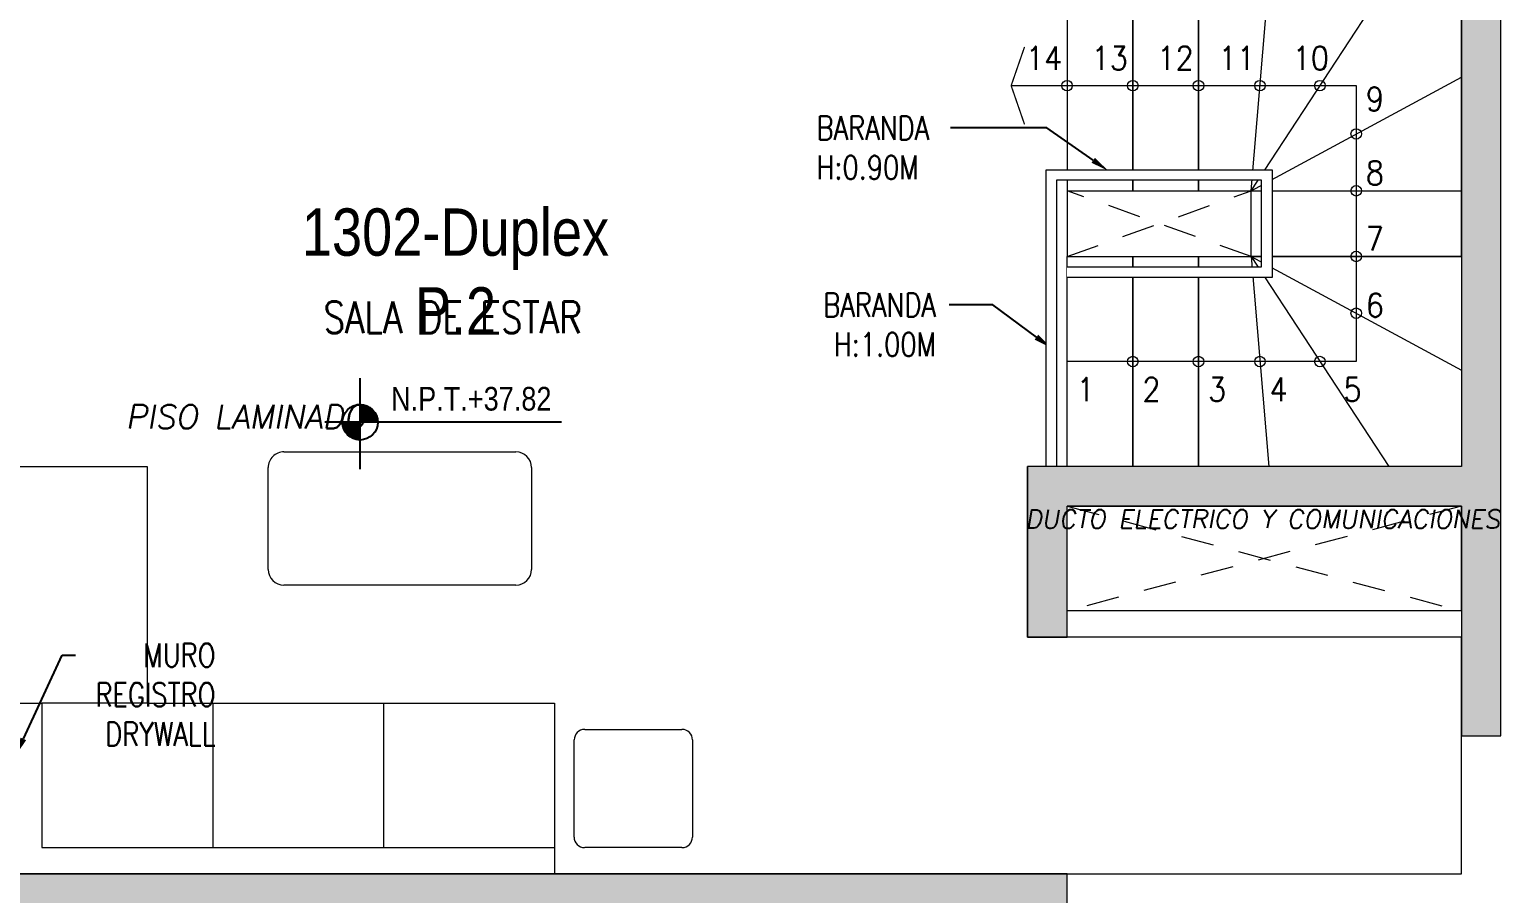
# Model space of a CAD drawing. Header units: millimetres. Extents: x -3 to 53, y -110 to 39.
# Drawn here: x 4.9 to 10.5, y -73.11 to -69.82 of the extents above; entities that cross this region are included whole.
import ezdxf
from ezdxf import colors
from ezdxf.entities.mleader import LeaderData, LeaderLine
from ezdxf.enums import TextEntityAlignment as Align
from ezdxf.math import Vec2, Vec3

# ---------------------------------------------------------------- set-up
doc = ezdxf.new("R2010")
doc.units = ezdxf.units.MM
doc.set_wipeout_variables(frame=1)
doc.linetypes.add('HIDDEN2', pattern=[0.1875, 0.125, -0.0625])
for name, color, linetype in [('A-COCINAS-LAV', 8, 'Continuous'), ('A-EST HATCH', 8, 'Continuous'), ('A-EST PLACAS', 8, 'Continuous'), ('A-LINEAS', 8, 'Continuous'), ('A-MURO BAJO', 8, 'Continuous'), ('A-NIVELES-NPT', 8, 'Continuous'), ('A-NUMERACIONDEP', 8, 'Continuous'), ('A-PROYECCIONES', 8, 'HIDDEN2'), ('A-TEXTO-ACABADO PISO', 8, 'Continuous'), ('A-TEXTO-INDICACIONES', 8, 'Continuous'), ('DLP_MOBILIARIO', 8, 'Continuous'), ('DLP_TEXTO AMBIENTE', 8, 'Continuous')]:
    doc.layers.add(name, color=color, linetype=linetype)
doc.layers.add('A-MUROS', color=8, linetype='Continuous', lineweight=30)
doc.styles.add('R80', font='ARIALN.TTF', dxfattribs={"height": 2.03})
doc.styles.add('ROMANS', font='ROMANS.shx', dxfattribs={"oblique": 10})
doc.styles.add('TXT_COTAS', font='romans.shx', dxfattribs={"width": 0.8})

# ---------------------------------------------------------------- blocks, each defined once
blk = doc.blocks.new('_Dot')
at = {"color": 0, "linetype": 'ByBlock', "lineweight": -2}
blk.add_line((-0.5, 0), (-1, 0), dxfattribs=at)
at = {"color": 0, "linetype": 'ByBlock', "const_width": 0.5}
blk.add_lwpolyline([(-0.25, 0, 1), (0.25, 0, 1)], format="xyb", close=True, dxfattribs=at)
blk = doc.blocks.new('TEXTO DUCTOS PT')
at = {"layer": 'A-TEXTO-INDICACIONES', "insert": (8.2438, -5.4998, 0), "char_height": 0.07, "width": 1.819876, "attachment_point": 5, "style": 'ROMANS'}
blk.add_mtext('\\pxsm1,qc,t16;DUCTO ELECTRICO Y COMUNICACIONES', dxfattribs=at)
blk = doc.blocks.new('TEXTO AMBIENTES AZ')
at = {"layer": 'A-TEXTO-ACABADO PISO', "color": 8, "lineweight": 0, "insert": (4.3762, -5.065), "char_height": 0.09, "attachment_point": 2, "style": 'ROMANS'}
blk.add_mtext_dynamic_manual_height_columns('PISO LAMINADO', width=1.20225, gutter_width=12.5, heights=[0], dxfattribs=at)
at = {"layer": 'DLP_TEXTO AMBIENTE', "color": 8, "lineweight": 0, "style": 'ROMANS', "width": 0.8}
blk.add_text('SALA DE ESTAR', height=0.12, dxfattribs=at).set_placement((5.1629, -4.7914), align=Align.CENTER)
blk = doc.blocks.new('MESITA FLAT 9')
at = {"color": 8, "lineweight": 0}
for p, q in [((-0.185, 0), (0.185, 0)), ((-0.225, -0.41), (-0.225, -0.04)), ((0.225, -0.04), (0.225, -0.41)), ((0.185, -0.45), (-0.185, -0.45))]:
    blk.add_line(p, q, dxfattribs=at)
for centre, start, end in [((-0.185, -0.04), 90, 180), ((0.185, -0.04), 360, 90), ((-0.1853, -0.41), 180, 270), ((0.185, -0.41), 270, 0)]:
    blk.add_arc(centre, 0.04, start, end, dxfattribs=at)
blk = doc.blocks.new('MESA CENTRO')
at = {"color": 8, "lineweight": 0}
for p, q in [((-0.1937, 0), (0.1937, 0)), ((-0.2537, -0.9421), (-0.2537, -0.06)), ((0.2537, -0.06), (0.2537, -0.9421)), ((0.1937, -1.0021), (-0.1937, -1.0021))]:
    blk.add_line(p, q, dxfattribs=at)
for centre, start, end in [((-0.1937, -0.06), 90, 180), ((0.1937, -0.06), 0, 90), ((-0.1937, -0.9421), 180, 270), ((0.1937, -0.9421), 270, 0)]:
    blk.add_arc(centre, 0.06, start, end, dxfattribs=at)
blk = doc.blocks.new('SOFA SEC')
at = {"color": 8, "lineweight": 0}
for p, q in [((0, 0.65), (0.1, 0.65)), ((0.1, 0.65), (0.1, 0.1)), ((0.5, 0.65), (0.1, 0.65)), ((0.75, 0.65), (0.75, 0.1)), ((1.4, 0.65), (1.4, 0.1)), ((0.1, 0.1), (2.05, 0.1))]:
    blk.add_line(p, q, dxfattribs=at)
blk.add_lwpolyline([(0.5, 1.55), (0.5, 0.65), (2.05, 0.65), (2.05, 0), (0, 0), (0, 1.55)], close=True, dxfattribs=at)
blk = doc.blocks.new('ESC2')
at = {"layer": 'A-LINEAS', "color": 8, "lineweight": 0, "const_width": 0.005}
blk.add_lwpolyline([(-1.6618, 1.5974), (-1.7127, 1.45), (-1.6618, 1.3026)], dxfattribs=at)
at = {"layer": 'A-LINEAS', "color": 8, "linetype": 'Continuous', "lineweight": 0}
for centre in [(-1.5, 1.45), (-1.25, 1.45), (-1, 1.45), (-0.7663, 1.45), (-0.5381, 1.45), (-0.4, 1.2662), (-0.4, 1.05), (-0.4001, 0.8), (-0.4, 0.5839), (-0.5381, 0.4)]:
    blk.add_circle(centre, 0.02, dxfattribs=at)
at = {"layer": 'A-MURO BAJO', "color": 8, "lineweight": 0}
for p, q in [((-1, 1.85), (-1, 1.05)), ((0, 1.85), (-1, 1.85)), ((0, 0.8), (0, 1.85)), ((-1, 1.05), (0, 1.05))]:
    blk.add_line(p, q, dxfattribs=at)
for points in [[(-1.5, 1.05), (-1.25, 1.05), (-1.25, 1.85), (-1.5, 1.85)], [(-1.25, 1.05), (-1, 1.05), (-1, 1.85), (-1.25, 1.85)], [(-1.5, 0.8), (-1.25, 0.8), (-1.25, 0), (-1.5, 0)], [(-1.25, 0.8), (-1, 0.8), (-1, 0), (-1.25, 0)], [(-1, 0.8), (0, 0.8), (0, 0), (-1, 0)]]:
    blk.add_lwpolyline(points, close=True, dxfattribs=at)
for points in [[(-0.8, 1.05), (-0.7326, 1.85)], [(-0.8, 1.05), (-0.2763, 1.85)], [(-0.8, 1.05), (0, 1.4825)], [(-0.0003, 0.8), (-0.8, 0.8), (-0.8, 1.05)], [(-0.8, 0.8), (-0.7326, 0)], [(-0.8, 0.8), (-0.2763, 0)], [(-0.8, 0.8), (0, 0.3675)]]:
    blk.add_lwpolyline(points, dxfattribs=at)
at = {"color": 8, "lineweight": 0}
blk.add_wipeout([(-1.54, 0), (-1.58, 0), (-1.58, 1.13), (-0.72, 1.13), (-0.72, 0.72), (-1.5, 0.72), (-1.5, 0.76), (-0.76, 0.76), (-0.76, 1.09), (-1.54, 1.09), (-1.54, 0.9061)], dxfattribs=at).dxf.layer = 'A-COCINAS-LAV'
at = {"layer": 'A-COCINAS-LAV', "color": 8, "lineweight": 0}
for points in [[(-1.58, 0), (-1.58, 1.13), (-0.72, 1.13), (-0.72, 0.72), (-1.5, 0.72)], [(-1.5, 0.76), (-0.76, 0.76), (-0.76, 1.09), (-1.54, 1.09), (-1.54, 0)]]:
    blk.add_lwpolyline(points, dxfattribs=at)
at = {"layer": 'A-LINEAS', "color": 8, "linetype": 'Continuous', "lineweight": 0}
blk.add_lwpolyline([(-1.7127, 1.45), (-0.4, 1.45), (-0.4, 0.4), (-1.5, 0.4)], dxfattribs=at)
for centre in [(-1.25, 0.4), (-1, 0.4), (-0.7663, 0.4)]:
    blk.add_circle(centre, 0.02, dxfattribs=at)
at = {"layer": 'A-MURO BAJO', "color": 8, "lineweight": 0}
blk.add_line((-1.5, 1.05), (-1.5, 0.8), dxfattribs=at)
at = {"layer": 'A-PROYECCIONES', "color": 8, "lineweight": 0}
blk.add_line((-1.5, 0.8), (-0.8, 1.05), dxfattribs=at)
blk.add_lwpolyline([(-0.8, 0.8), (-1.5, 1.05)], dxfattribs=at)
blk = doc.blocks.new('DPTO 65_D2')
at = {"layer": 'A-MUROS', "color": 8, "lineweight": 0}
for p, q in [((1.4999, 1.4), (0, 1.4)), ((0, 1.0009), (0, 1.4)), ((1.4999, 1.0009), (1.4999, 1.4)), ((1.4999, 1.0009), (0, 1.0009)), ((1.4999, 0.9009), (-0.1501, 0.9009)), ((1.4999, 0), (1.4999, 0.9009)), ((-4.0001, 0), (1.4999, 0))]:
    blk.add_line(p, q, dxfattribs=at)
at = {"layer": 'A-PROYECCIONES', "color": 8, "lineweight": 0}
for p, q in [((1.4999, 1.4), (0, 1.0009)), ((0, 1.4), (1.4999, 1.0009))]:
    blk.add_line(p, q, dxfattribs=at)
at = {"color": 8, "lineweight": 0}
blk.add_blockref('ESC2', (1.4999, 1.55), dxfattribs=at)
at = {"layer": 'DLP_MOBILIARIO', "color": 8, "lineweight": 0}
for name, p, rotation in [('MESA CENTRO', (-3.0392, 1.3527, 0), 89.99997742088814), ('SOFA SEC', (-4.0001, 0), 359.9995671478982), ('MESITA FLAT 9', (-1.6501, 0.55), 359.9999175160668)]:
    blk.add_blockref(name, p, dxfattribs=dict(at, rotation=rotation))
at = {"layer": 'A-MUROS', "color": 8, "lineweight": 0}
for p, q in [((1.4999, 3.4001), (1.4999, 1.55)), ((1.4999, 1.55), (-0.1501, 1.55)), ((-0.1501, 0.9009), (-0.1501, 1.55))]:
    blk.add_line(p, q, dxfattribs=at)
blk = doc.blocks.new('Estruc_AZ')
at = {"layer": 'A-EST HATCH', "lineweight": 0}
h = blk.add_hatch(color=8, dxfattribs=at)
h.dxf.hatch_style = 1
h.paths.add_polyline_path([(-10.5, -4.725), (-10.5, -7.7501), (-10.35, -7.7501), (-10.35, -5.75), (-8.7, -5.75), (-8.7, -5.1009), (-8.8501, -5.1009), (-8.8501, -5.6), (-10.35, -5.6), (-10.35, -4.725)])
h.paths.add_polyline_path([(-10.5003, -3.525), (-10.5, -0.5), (-10.35, -0.4999), (-10.35, -2.5), (-8.7, -2.5), (-8.7, -3.1491), (-8.8501, -3.1491), (-8.8501, -2.65), (-10.35, -2.65), (-10.35, -3.525)])
h = blk.add_hatch(color=8, dxfattribs=at)
h.dxf.hatch_style = 1
h.paths.add_polyline_path([(-6.3, -0.45), (-4.7, -0.45), (-4.7, -0.65), (-6.3, -0.65)])
h.paths.add_polyline_path([(-6.3, -7.6), (-4.7, -7.6), (-4.7, -7.8), (-6.3, -7.8)])
h.paths.add_polyline_path([(-2.95, -6.75), (-4.85, -6.75), (-4.85, -6.6), (-3.1, -6.6), (-3.1, -4.2), (-8.8501, -4.2), (-8.8501, -4.05), (-3.1, -4.05), (-3.1, -1.65), (-4.85, -1.65), (-4.85, -1.5), (-2.95, -1.5)])
at = {"layer": 'A-EST PLACAS', "color": 8, "lineweight": 0}
blk.add_lwpolyline([(-10.5003, -3.525), (-10.5, -0.5), (-10.35, -0.4999), (-10.35, -2.5), (-8.7, -2.5), (-8.7, -3.1491), (-8.7, -3.1491), (-8.8501, -3.1491), (-8.8501, -2.65), (-10.35, -2.65), (-10.35, -3.525), (-10.5003, -3.525)], dxfattribs=at)
blk.add_lwpolyline([(-2.95, -6.75), (-4.85, -6.75), (-4.85, -6.6), (-3.1, -6.6), (-3.1, -4.2), (-8.8501, -4.2), (-8.8501, -4.05), (-3.1, -4.05), (-3.1, -1.65), (-4.85, -1.65), (-4.85, -1.5), (-2.95, -1.5)], close=True, dxfattribs=at)
blk = doc.blocks.new('SIM NIVEL PLANTA')
at = {"linetype": 'Continuous'}
h = blk.add_hatch(dxfattribs=at)
h.set_pattern_fill('_USER', color=8, scale=0.089997, angle=45, style=0, pattern_type=0)
h.set_pattern_definition([(45, (31854.49523, 23864.84028), (-0.06363728001, 0.06363728001), [])])
h.paths.add_polyline_path([(-17.33, 0), (-15.98, 0, 0.409209), (-17.33, 1.33)])
h.paths.add_polyline_path([(-18.68, 0, 0.004279), (-18.68, -0.02, 0.414214), (-17.33, -1.37), (-17.33, 0)])
at = {"color": 8}
for p, q in [((-17.33, -3.58), (-17.33, 3.34)), ((-2, 0), (-20, 0))]:
    blk.add_line(p, q, dxfattribs=at)
at = {"color": 8, "linetype": 'Continuous'}
blk.add_circle((-17.33, -0.02), 1.35, dxfattribs=at)
at = {"color": 8, "style": 'R80'}
blk.add_attdef('N.P.T.+0.00', text='', height=1.8, dxfattribs=at).set_placement((-8.87, 1.77), align=Align.MIDDLE_CENTER)
blk = doc.blocks.new('TEXTO NOTAS AZ')
at = {"layer": 'A-TEXTO-INDICACIONES', "color": 8, "lineweight": 0, "style": 'ROMANS', "width": 0.9}
for s, p in [('14', (7.4817, -3.7903)), ('13', (7.7317, -3.7903)), ('12', (7.9817, -3.7903)), ('11', (8.2154, -3.7903)), ('10', (8.4967, -3.7903))]:
    blk.add_text(s, height=0.09, rotation=360, dxfattribs=at).set_placement(p, align=Align.RIGHT)
blk.add_text('9', height=0.09, rotation=360, dxfattribs=at).set_placement((8.6363, -3.9456))
for s, p in [('8', (8.6363, -4.227)), ('7', (8.6363, -4.4768)), ('6', (8.6363, -4.7308)), ('1', (7.5363, -5.0513)), ('2', (7.7863, -5.0513)), ('3', (8.0363, -5.0513)), ('4', (8.27, -5.0513)), ('5', (8.5514, -5.0513))]:
    blk.add_text(s, height=0.09, dxfattribs=at).set_placement(p)
at = {"layer": 'A-TEXTO-INDICACIONES', "color": 8, "lineweight": 0}
ml = blk.add_multileader_mtext('Standard', dxfattribs=at)
ml.set_content('\\pxsm1;BARANDA \\P\\pt16;H:0.90M', color=8, style='TXT_COTAS')
ml.set_leader_properties(color=7)
ml.build(insert=Vec2(0, 0))
ml.multileader.update_dxf_attribs({"dogleg_length": 0.05, "arrow_head_size": 0.07})
ctx = ml.context
ctx.base_point, ctx.char_height, ctx.arrow_head_size, ctx.landing_gap_size, ctx.plane_origin, ctx.plane_x_axis, ctx.plane_y_axis = Vec3(6.497, -4.0109), 0.09, 0.07, 0.05, Vec3(5.8533, -4.0629), Vec3(1, -0.000005), Vec3(0.000005, 1)
notes = []
notes.append((ctx, [(1, (1, 1, 0), (7.423, -4.0109), (-1, 0.000005), 0.3666, [(0, [(7.6568, -4.174)], 0, [])])]))
ctx.mtext.insert, ctx.mtext.text_direction, ctx.mtext.rotation, ctx.mtext.width, ctx.mtext.defined_height, ctx.mtext.flow_direction = Vec3(6.547, -3.9659), Vec3(1, -0.000005), 6.283181, 1.149951, 0.8046, 5
ml = blk.add_multileader_mtext('Standard', dxfattribs=at)
ml.set_content('\\pxsm1;BARANDA \\P\\pt16;H:1.00M', color=8, style='TXT_COTAS')
ml.set_leader_properties(color=7)
ml.build(insert=Vec2(0, 0))
ml.multileader.update_dxf_attribs({"dogleg_length": 0.05, "arrow_head_size": 0.07})
ctx = ml.context
ctx.base_point, ctx.char_height, ctx.arrow_head_size, ctx.landing_gap_size, ctx.plane_origin, ctx.plane_x_axis, ctx.plane_y_axis = Vec3(6.4924, -4.6846), 0.09, 0.07, 0.05, Vec3(7.2691, -5.1254), Vec3(1, 0.000005), Vec3(-0.000005, 1)
ctx.text_align_type = 2
notes.append((ctx, [(0, (1, 1, 0), (7.2171, -4.6846), (-1, -0.000005), 0.1652, [(0, [(7.4399, -4.8486)], 0, [])])]))
ctx.mtext.insert, ctx.mtext.text_direction, ctx.mtext.rotation, ctx.mtext.width, ctx.mtext.defined_height, ctx.mtext.alignment, ctx.mtext.flow_direction = Vec3(7.0018, -4.6396), Vec3(1, 0.000005), 0.000005, 1.149951, 0.8046, 3, 5
for ctx, leaders in notes:
    for number, flags, end, landing, length, lines in leaders:
        leader = LeaderData()
        leader.index, (leader.has_last_leader_line, leader.has_dogleg_vector, leader.attachment_direction) = number, flags
        leader.last_leader_point, leader.dogleg_vector, leader.dogleg_length = Vec3(end), Vec3(landing), length
        for number, points, colour, breaks in lines:
            line = LeaderLine()
            line.index, line.vertices, line.color, line.breaks = number, Vec3.list(points), colors.encode_raw_color(colour), breaks
            leader.lines.append(line)
        ctx.leaders.append(leader)
blk = doc.blocks.new('arq.')
at = {"layer": 'A-NIVELES-NPT', "color": 8, "lineweight": 0}
ref = blk.add_blockref('SIM NIVEL PLANTA', (108.2396, -69.419), dxfattribs=dict(at, xscale=0.05, yscale=0.05, zscale=0.05))
ref.add_attrib('N.P.T.+0.00', 'N.P.T.+37.82', dxfattribs={"layer": '0', "height": 0.09, "style": 'R80'}).set_placement((107.7961, -69.3304), align=Align.MIDDLE_CENTER)
at = {"layer": 'A-TEXTO-INDICACIONES', "color": 8}
blk.add_blockref('TEXTO NOTAS AZ', (102.5627, -64.2889), dxfattribs=at)
at = {"layer": 'A-TEXTO-INDICACIONES', "color": 8, "lineweight": 0}
blk.add_blockref('TEXTO DUCTOS PT', (102.5627, -64.2888), dxfattribs=at)
at = {"layer": 'DLP_TEXTO AMBIENTE', "color": 8}
blk.add_blockref('TEXTO AMBIENTES AZ', (102.5627, -64.2889), dxfattribs=at)
at = {"layer": 'A-NUMERACIONDEP', "color": 8, "lineweight": 0}
ml = blk.add_multileader_mtext('Standard', dxfattribs=at)
ml.set_content('1302-Duplex P.2', color=8, style='R80')
ml.set_leader_properties(color=256)
ml.set_arrow_properties(name='DOT')
ml.build(insert=Vec2(0, 0))
ml.multileader.update_dxf_attribs({"leader_type": 0, "has_text_frame": 1, "text_left_attachment_type": 2, "text_right_attachment_type": 2, "dogleg_length": 0.36, "arrow_head_size": 0.06, "scale": 0.06})
ctx = ml.context
ctx.base_point, ctx.scale, ctx.char_height, ctx.arrow_head_size, ctx.landing_gap_size, ctx.plane_origin = Vec3(106.9244, -68.7214), 0.06, 0.18, 0.06, 0.06, Vec3(108.6876, -68.7258)
ctx.left_attachment, ctx.right_attachment, ctx.text_align_type = 2, 2, 1
notes = []
notes.append((ctx, [(0, (1, 1, 0), (106.8328, -68.7214), (1, 0), 0.0917, [(0, [(106.5462, -68.3725)], 0, [])])]))
ctx.mtext.insert, ctx.mtext.rotation, ctx.mtext.width, ctx.mtext.alignment, ctx.mtext.flow_direction = Vec3(107.7359, -68.6061), 6.283185, 1.716032, 2, 5
at = {"layer": 'A-TEXTO-INDICACIONES', "color": 8}
ml = blk.add_multileader_mtext('Standard', dxfattribs=at)
ml.set_content('MURO REGISTRO DRYWALL', color=8, style='TXT_COTAS')
ml.set_leader_properties(color=7)
ml.build(insert=Vec2(0, 0))
ml.multileader.update_dxf_attribs({"dogleg_length": 0.05, "arrow_head_size": 0.07})
ctx = ml.context
ctx.base_point, ctx.char_height, ctx.arrow_head_size, ctx.landing_gap_size, ctx.plane_origin = Vec3(106.2899, -70.3065, 0), 0.09, 0.07, 0.05, Vec3(106.636, -69.561, 0)
ctx.text_align_type = 2
notes.append((ctx, [(1, (1, 1, 0), (106.2399, -70.3065, 0), (1, 0), 0.05, [(0, [(106.0627, -70.6888, 0)], 0, [])])]))
ctx.mtext.insert, ctx.mtext.width, ctx.mtext.defined_height, ctx.mtext.alignment, ctx.mtext.flow_direction = Vec3(106.8233, -70.2615, 0), 0.700992, 0.8046, 3, 5
for ctx, leaders in notes:
    for number, flags, end, landing, length, lines in leaders:
        leader = LeaderData()
        leader.index, (leader.has_last_leader_line, leader.has_dogleg_vector, leader.attachment_direction) = number, flags
        leader.last_leader_point, leader.dogleg_vector, leader.dogleg_length = Vec3(end), Vec3(landing), length
        for number, points, colour, breaks in lines:
            line = LeaderLine()
            line.index, line.vertices, line.color, line.breaks = number, Vec3.list(points), colors.encode_raw_color(colour), breaks
            leader.lines.append(line)
        ctx.leaders.append(leader)
at = {"color": 8}
blk.add_blockref('DPTO 65_D2', (110.0628, -71.1388), dxfattribs=at)
at = {"layer": 'A-MURO BAJO', "color": 8, "xscale": -1}
blk.add_blockref('Estruc_AZ', (101.2127, -67.0888), dxfattribs=at)

msp = doc.modelspace()

# ---------------------------------------------------------------- block references
at = {"color": 7}
msp.add_blockref('arq.', (-101.2125, -1.8936), dxfattribs=at)

doc.saveas('drawing.dxf')
